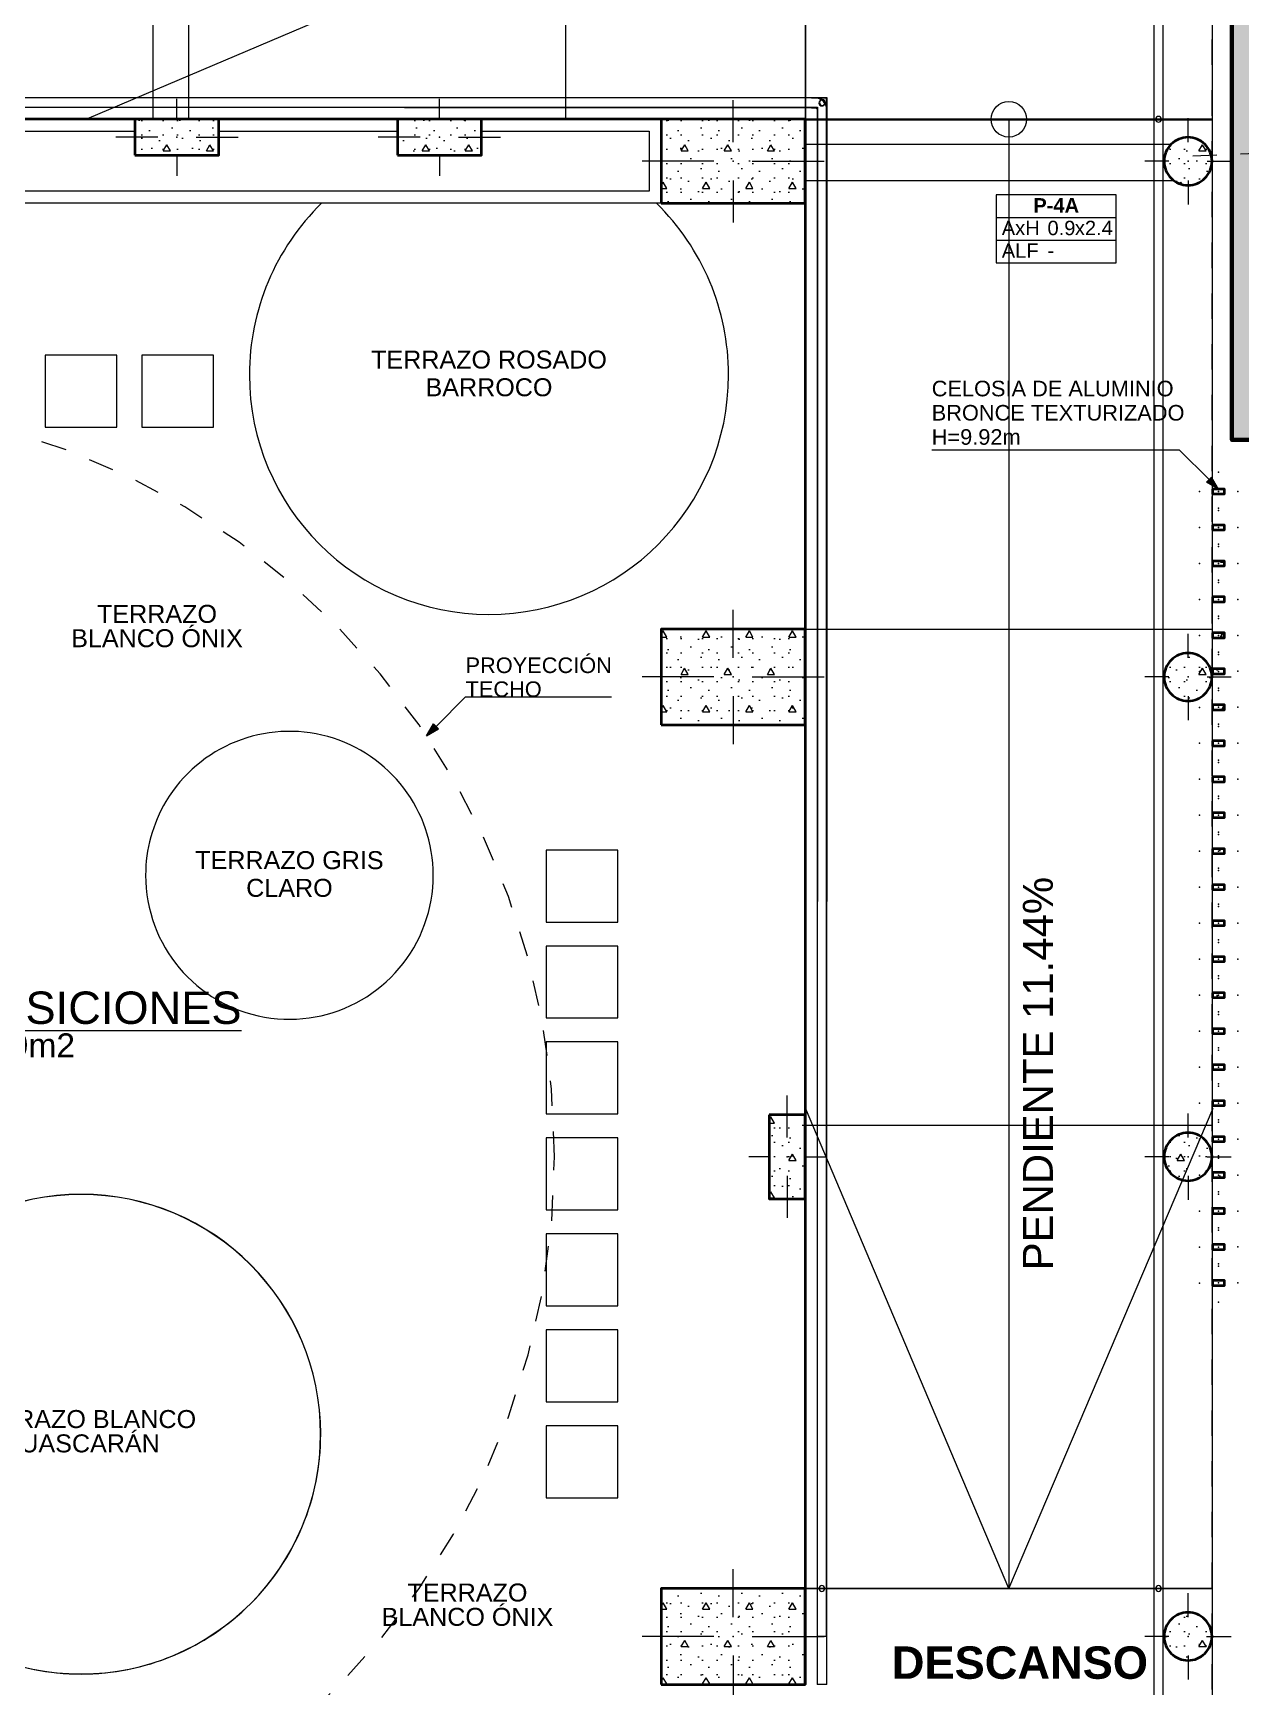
# Model space of a CAD drawing. Header units: metres. Extents: x 28 to 239, y -1 to 113.
# Drawn here: x 49.5 to 54.53, y 88.07 to 94.97 of the extents above; entities that cross this region are included whole.
import ezdxf

# ---------------------------------------------------------------- set-up
doc = ezdxf.new("R2010")
doc.units = ezdxf.units.M
doc.set_wipeout_variables(frame=1)
for name, pattern in [('Dashed', [0.211667, 0.105833, -0.105833]), ('DASHED2', [0.375, 0.25, -0.125]), ('Wipeout_Contour', [1, 0, -1])]:
    doc.linetypes.add(name, pattern=pattern)
for name, color, linetype, lineweight in [('Annotation - Label_Pen_No__1', 7, 'Continuous', 13), ('Drawing & Figure_Pen_No__11', 171, 'Continuous', 18), ('Drawing & Figure_Pen_No__122', 9, 'Continuous', 13), ('GRAFO 0 BLANCO', 7, 'Continuous', 0), ('Interior - Stair & Railing_Pen_No__122', 9, 'Continuous', 13), ('Muros el', 144, 'Continuous', 60), ('Proyeccciones', 1, 'DASHED2', 18), ('Structural - Bearing_Pen_No__1', 7, 'Continuous', 13), ('Structural - Bearing_Pen_No__122', 9, 'Continuous', 13), ('Structural - Bearing_Pen_No__21', 7, 'Continuous', 35)]:
    doc.layers.add(name, color=color, linetype=linetype, lineweight=lineweight)
for name, color, linetype, lineweight, true_color in [('Annotation - Text_Pen_No__167', 7, 'Continuous', 13, 0x6a6a6a), ('Drawing & Figure_Pen_No__167', 7, 'Continuous', 13, 0x6a6a6a), ('Estructura – Carga_Pen_No__167', 7, 'Continuous', 13, 0x6a6a6a), ('Interior - Furniture _Pen_No__167', 7, 'Continuous', 13, 0x6a6a6a), ('RAMPA PROPUESTA 1 CERRAMIENTO_Pen_No__123', 7, 'Continuous', 0, 0xd8d8d8), ('RAMPA PROPUESTA 1 CERRAMIENTO_Pen_No__28', 7, 'Continuous', 35, 0xa80f02), ('RAMPA PROPUESTA 1 CERRAMIENTO_Pen_No__48', 7, 'Continuous', 25, 0xa80f02), ('Structural - Bearing_Pen_No__167', 7, 'Continuous', 13, 0x6a6a6a), ('Structural - Bearing_Pen_No__4', 7, 'Continuous', 20, 0x029e21), ('Structural - Bearing_Pen_No__87', 7, 'Continuous', 20, 0x6a6a6a)]:
    doc.layers.add(name, color=color, linetype=linetype, lineweight=lineweight, true_color=true_color)
doc.layers.add('Interior - Furniture', color=7, linetype='Continuous')
doc.layers.add('Structural - Bearing', color=7, linetype='Continuous')
doc.styles.add('GENERATED_STYLE_1', font='arialbd.ttf')
doc.styles.add('GENERATED_STYLE_2', font='arial.ttf')
pattern_1 = [(0, (21.2387, 92.2913), (0, 0.3117692), [0.03, -0.15]), (0, (21.3287, 92.44717), (0, 0.3117692), [0.03, -0.15]), (60, (21.2387, 92.2913), (-0.27, 0.1558846), [0.03, -0.15]), (60, (21.4187, 92.2913), (-0.27, 0.1558846), [0.03, -0.15]), (120, (21.2687, 92.2913), (0.27, 0.1558846), [0.03, -0.15]), (120, (21.4487, 92.2913), (0.27, 0.1558846), [0.03, -0.15]), (0, (21.23869, 92.32129), (0, 0.06), [0, -0.06, 0, -0.09]), (45, (21.26869, 92.32129), (-0.04242641, 0.04242641), [0, -0.045, 0, -0.075])]

# ---------------------------------------------------------------- blocks, each defined once
blk = doc.blocks.new('Straight Ramp 23[11]', base_point=(27.1945, 3.1645))
at = {"layer": 'Interior - Furniture _Pen_No__167', "color": 251, "linetype": 'Continuous', "lineweight": 13, "true_color": 0x6a6a6a}
for p, q in [((27.1946, 4.0145), (27.1945, 2.3145)), ((27.1946, 4.0145), (31.4794, 4.0145)), ((28.1945, 2.3145), (28.1946, 4.0145)), ((28.4794, 4.0145), (30.4794, 3.1645)), ((30.4794, 2.3145), (30.4794, 4.0145)), ((31.4794, 4.0145), (31.4794, 2.3145)), ((27.1945, 3.1645), (31.4794, 3.1645)), ((30.4794, 3.1645), (28.4794, 2.3145)), ((27.1945, 2.3145), (31.4794, 2.3145))]:
    blk.add_line(p, q, dxfattribs=at)

msp = doc.modelspace()

# ---------------------------------------------------------------- hatches: boundary and pattern name
at = {"layer": 'Annotation - Label_Pen_No__1', "linetype": 'Continuous', "lineweight": 13}
for points in [[(54.441, 93.0643), (54.412, 93.1145), (54.3908, 93.0933)], [(51.1373, 92.035), (51.1875, 92.064), (51.1663, 92.0852)]]:
    msp.add_hatch(color=7, dxfattribs=at).paths.add_polyline_path(points)
at = {"layer": 'GRAFO 0 BLANCO'}
h = msp.add_hatch(dxfattribs=at)
h.set_pattern_fill('AR-CONC', color=251, scale=0.03)
h.set_pattern_definition([(50, (-189.03864, 132.16015), (0.21517805, -0.01882564), [0.0225, -0.2475]), (355, (-189.03864, 132.16015), (-0.0416254, 0.22565764), [0.018, -0.198]), (100.451444, (-189.0207, 132.15858), (0.17355265, 0.206832), [0.01912206, -0.21034263]), (46.1842, (-189.03864, 132.22015), (0.3201724, -0.04965578), [0.03375, -0.37125]), (96.63564, (-189.01196, 132.216), (0.2803986, 0.29223558), [0.0286831, -0.31551413]), (351.18416, (-189.03864, 132.22015), (0.2803986, 0.29223558), [0.027, -0.297]), (21, (-189.00864, 132.20515), (0.17907212, -0.12078567), [0.0225, -0.2475]), (326, (-189.00864, 132.20515), (0.0729946, 0.21754501), [0.018, -0.198]), (71.451445, (-188.99372, 132.19509), (0.25206671, 0.09675935), [0.01912206, -0.21034263]), (37.5, (-189.03864, 132.16015), (0.003647957, 0.099868156), [0, -0.1956, 0, -0.201, 0, -0.19875]), (7.5, (-189.03864, 132.16015), (0.07892086, 0.118323514), [0, -0.1146, 0, -0.1911, 0, -0.07575]), (327.5, (-189.10554, 132.16015), (0.16014673, -0.006766462), [0, -0.075, 0, -0.234, 0, -0.3105]), (317.5, (-189.13554, 132.16015), (0.17495585, 0.030031495), [0, -0.0975, 0, -0.1554, 0, -0.2205])])
h.paths.add_polyline_path([(88.1954, 95.9878), (81.7911, 95.9976), (81.7911, 97.3788), (81.5478, 97.3788), (81.5478, 96.4969), (61.3964, 96.4969), (61.3965, 97.8289), (61.1465, 97.8289), (61.1465, 96.949), (54.4964, 96.949), (54.4964, 93.269), (61.3964, 93.2744), (61.1464, 93.519), (54.7464, 93.519), (54.7464, 96.699), (61.1464, 96.699), (61.1464, 96.0969), (61.1464, 93.519), (61.3964, 93.2744), (61.3964, 96.0959), (81.5454, 96.0949), (81.5478, 95.8478), (81.5477, 95.8477), (81.5468, 94.5977), (81.7968, 94.5977), (81.7976, 95.7473), (88.1954, 95.7378)])
h.paths.add_polyline_path([(81.7966, 94.5977), (81.5466, 94.5977), (81.5456, 93.5245), (81.7956, 93.5245)], flags=17)
h.paths.add_polyline_path([(82.8978, 93.5245), (81.8978, 93.5245), (81.8978, 93.2745), (82.8978, 93.2745)], flags=17)
h.paths.add_polyline_path([(84.8734, 93.5245), (83.1478, 93.5245), (83.1478, 93.2745), (84.8734, 93.2745)], flags=17)
h.paths.add_polyline_path([(88.4454, 94.5977), (88.1954, 94.5977), (88.1954, 93.5245), (85.1234, 93.5245), (85.1234, 93.3484), (88.4454, 93.3484)])
h.paths.add_polyline_path([(88.4454, 95.7374), (88.1954, 95.7374), (88.1954, 94.8477), (88.4454, 94.8477)])
h.paths.add_polyline_path([(88.4454, 93.3484), (85.1234, 93.3484), (85.1234, 93.2745), (88.4454, 93.2745)])
at = {"layer": 'RAMPA PROPUESTA 1 CERRAMIENTO_Pen_No__48', "linetype": 'Continuous', "lineweight": 25, "true_color": 0xa80f02}
h = msp.add_hatch(dxfattribs=at)
h.set_pattern_fill('STRUCTURAL_CONCRETE', color=14, style=0, pattern_type=2)
h.set_pattern_definition(pattern_1)
h.paths.add_polyline_path([(54.416, 92.7643), (54.416, 92.7443), (54.466, 92.7443), (54.466, 92.7643)])
h = msp.add_hatch(dxfattribs=at)
h.set_pattern_fill('STRUCTURAL_CONCRETE', color=14, style=0, pattern_type=2)
h.set_pattern_definition(pattern_1)
h.paths.add_polyline_path([(54.416, 92.4643), (54.416, 92.4443), (54.466, 92.4443), (54.466, 92.4643)])
h = msp.add_hatch(dxfattribs=at)
h.set_pattern_fill('STRUCTURAL_CONCRETE', color=14, style=0, pattern_type=2)
h.set_pattern_definition(pattern_1)
h.paths.add_polyline_path([(54.416, 92.3143), (54.416, 92.2943), (54.466, 92.2943), (54.466, 92.3143)])
h = msp.add_hatch(dxfattribs=at)
h.set_pattern_fill('STRUCTURAL_CONCRETE', color=14, style=0, pattern_type=2)
h.set_pattern_definition(pattern_1)
h.paths.add_polyline_path([(54.416, 92.1643), (54.416, 92.1443), (54.466, 92.1443), (54.466, 92.1643)])
h = msp.add_hatch(dxfattribs=at)
h.set_pattern_fill('STRUCTURAL_CONCRETE', color=14, style=0, pattern_type=2)
h.set_pattern_definition(pattern_1)
h.paths.add_polyline_path([(54.416, 91.8643), (54.416, 91.8443), (54.466, 91.8443), (54.466, 91.8643)])
h = msp.add_hatch(dxfattribs=at)
h.set_pattern_fill('STRUCTURAL_CONCRETE', color=14, style=0, pattern_type=2)
h.set_pattern_definition(pattern_1)
h.paths.add_polyline_path([(54.416, 91.5643), (54.416, 91.5443), (54.466, 91.5443), (54.466, 91.5643)])
h = msp.add_hatch(dxfattribs=at)
h.set_pattern_fill('STRUCTURAL_CONCRETE', color=14, style=0, pattern_type=2)
h.set_pattern_definition(pattern_1)
h.paths.add_polyline_path([(54.416, 90.9643), (54.416, 90.9443), (54.466, 90.9443), (54.466, 90.9643)])
h = msp.add_hatch(dxfattribs=at)
h.set_pattern_fill('STRUCTURAL_CONCRETE', color=14, style=0, pattern_type=2)
h.set_pattern_definition(pattern_1)
h.paths.add_polyline_path([(54.416, 90.2143), (54.416, 90.1943), (54.466, 90.1943), (54.466, 90.2143)])
at = {"layer": 'Structural - Bearing_Pen_No__122', "linetype": 'Continuous', "lineweight": 13}
h = msp.add_hatch(dxfattribs=at)
h.set_pattern_fill('STRUCTURAL_CONCRETE', color=9, style=0, pattern_type=2)
h.set_pattern_definition(pattern_1)
h.paths.add_polyline_path([(54.2136, 94.4308, 0.414214), (54.3136, 94.3308, 0.414214), (54.4136, 94.4308, 0.414214), (54.3136, 94.5308, 0.414214)])
h = msp.add_hatch(dxfattribs=at)
h.set_pattern_fill('STRUCTURAL_CONCRETE', color=9, style=0, pattern_type=2)
h.set_pattern_definition(pattern_1)
h.paths.add_polyline_path([(54.2136, 92.2808, 0.414214), (54.3136, 92.1808, 0.414214), (54.4136, 92.2808, 0.414214), (54.3136, 92.3808, 0.414214)])
h = msp.add_hatch(dxfattribs=at)
h.set_pattern_fill('STRUCTURAL_CONCRETE', color=9, style=0, pattern_type=2)
h.set_pattern_definition(pattern_1)
h.paths.add_polyline_path([(54.2136, 90.2808, 0.414214), (54.3136, 90.1808, 0.414214), (54.4136, 90.2808, 0.414214), (54.3136, 90.3808, 0.414214)])
h = msp.add_hatch(dxfattribs=at)
h.set_pattern_fill('STRUCTURAL_CONCRETE', color=9, style=0, pattern_type=2)
h.set_pattern_definition(pattern_1)
h.paths.add_polyline_path([(54.2136, 88.2808, 0.414214), (54.3136, 88.1808, 0.414214), (54.4136, 88.2808, 0.414214), (54.3136, 88.3808, 0.414214)])

# ---------------------------------------------------------------- linework, layer by layer
at = {"layer": 'Annotation - Label_Pen_No__1', "color": 7, "linetype": 'Continuous', "lineweight": 13}
for p, q in [((54.2785, 93.2268), (53.2444, 93.2268)), ((54.4014, 93.1039), (54.2785, 93.2268)), ((54.3908, 93.0933), (54.412, 93.1145)), ((54.441, 93.0643), (54.3908, 93.0933)), ((54.441, 93.0643), (54.412, 93.1145)), ((51.1769, 92.0746), (51.2998, 92.1975)), ((51.2998, 92.1975), (51.909, 92.1975)), ((51.1373, 92.035), (51.1663, 92.0852)), ((51.1373, 92.035), (51.1875, 92.064)), ((51.1663, 92.0852), (51.1875, 92.064))]:
    msp.add_line(p, q, dxfattribs=at)
at = {"layer": 'Drawing & Figure_Pen_No__11', "color": 171, "linetype": 'Continuous', "lineweight": 18}
msp.add_lwpolyline([(52.116, 94.2558), (52.716, 94.2558), (52.716, 94.6058), (52.116, 94.6058)], close=True, dxfattribs=at)
at = {"layer": 'Drawing & Figure_Pen_No__122', "color": 9, "linetype": 'Dashed', "lineweight": 13}
msp.add_line((52.716, 88.4808), (54.416, 88.4808), dxfattribs=at)
at = {"layer": 'Drawing & Figure_Pen_No__122', "color": 9, "linetype": 'Continuous', "lineweight": 13}
msp.add_circle((53.566, 94.6058), 0.0739, dxfattribs=at)
at = {"layer": 'Drawing & Figure_Pen_No__167', "color": 251, "linetype": 'Continuous', "lineweight": 13, "true_color": 0x6a6a6a}
for p, q in [((53.566, 94.6058), (53.566, 88.4808)), ((52.716, 92.4808), (54.416, 92.4808)), ((53.566, 88.4808), (52.7184, 90.4838)), ((53.566, 88.4808), (54.4184, 90.4838)), ((52.716, 90.4123), (54.416, 90.4123))]:
    msp.add_line(p, q, dxfattribs=at)
msp.add_lwpolyline([(54.416, 94.6058), (52.716, 94.6058), (52.716, 88.4808), (54.416, 88.4808)], close=True, dxfattribs=at)
at = {"layer": 'Estructura – Carga_Pen_No__167', "color": 251, "linetype": 'Continuous', "lineweight": 13, "true_color": 0x6a6a6a}
msp.add_lwpolyline([(50.6991, 94.2558, 0.201915), (50.3982, 93.541, 1), (52.3969, 93.541, 0.201915), (52.096, 94.2558)], format="xyb", dxfattribs=at)
for points in [[(49.5458, 93.6225), (49.5458, 93.3225), (49.8458, 93.3225), (49.8458, 93.6225)], [(49.8458, 93.6225), (49.5458, 93.6225), (49.5458, 93.3225), (49.8458, 93.3225)], [(49.9491, 93.3225), (50.2491, 93.3225), (50.2491, 93.6225), (49.9491, 93.6225)], [(50.2491, 93.6225), (49.9491, 93.6225), (49.9491, 93.3225), (50.2491, 93.3225)], [(51.9356, 91.2591), (51.9356, 91.5591), (51.6356, 91.5591), (51.6356, 91.2591)], [(51.6356, 91.5591), (51.6356, 91.2591), (51.9356, 91.2591), (51.9356, 91.5591)], [(51.9356, 90.8591), (51.9356, 91.1591), (51.6356, 91.1591), (51.6356, 90.8591)], [(51.9356, 91.1591), (51.6356, 91.1591), (51.6356, 90.8591), (51.9356, 90.8591)], [(51.6356, 90.7591), (51.6356, 90.4591), (51.9356, 90.4591), (51.9356, 90.7591)], [(51.6356, 90.7591), (51.6356, 90.4591), (51.9356, 90.4591), (51.9356, 90.7591)], [(51.9356, 90.0591), (51.9356, 90.3591), (51.6356, 90.3591), (51.6356, 90.0591)], [(51.6356, 90.3591), (51.6356, 90.0591), (51.9356, 90.0591), (51.9356, 90.3591)], [(51.6356, 89.9591), (51.6356, 89.6591), (51.9356, 89.6591), (51.9356, 89.9591)], [(51.9356, 89.9591), (51.6356, 89.9591), (51.6356, 89.6591), (51.9356, 89.6591)], [(51.9356, 89.2591), (51.9356, 89.5591), (51.6356, 89.5591), (51.6356, 89.2591)], [(51.6356, 89.5591), (51.6356, 89.2591), (51.9356, 89.2591), (51.9356, 89.5591)], [(51.9356, 88.8591), (51.9356, 89.1591), (51.6356, 89.1591), (51.6356, 88.8591)], [(51.6356, 88.8591), (51.9356, 88.8591), (51.9356, 89.1591), (51.6356, 89.1591)]]:
    msp.add_lwpolyline(points, close=True, dxfattribs=at)
for points in [[(49.9652, 91.4539, 0.839552), (51.1293, 91.2493, 0.087221), (51.1652, 91.4539, 0.761188), (50.0503, 91.762, 0.135597)], [(49.9652, 91.4539, 0.839552), (51.1293, 91.2493, 0.087221), (51.1652, 91.4539, 0.761188), (50.0503, 91.762, 0.135597)], [(48.6958, 89.1239, 0.414214), (49.6958, 88.1239, 0.414214), (50.6958, 89.1239, 1)], [(48.6963, 89.1239, 1), (50.6953, 89.1239, 1)]]:
    msp.add_lwpolyline(points, format="xyb", close=True, dxfattribs=at)
at = {"layer": 'Interior - Stair & Railing_Pen_No__122', "color": 9, "linetype": 'Continuous', "lineweight": 13}
for p, q in [((54.1705, 96.0304), (54.1705, 94.6201)), ((54.1705, 96.0304), (54.1705, 94.6201)), ((54.1705, 96.0304), (54.1705, 94.6201)), ((54.1705, 96.0304), (54.1705, 94.6201)), ((54.2105, 94.6201), (54.2105, 96.0304)), ((54.2105, 94.6201), (54.2105, 96.0304)), ((54.2105, 94.6201), (54.2105, 96.0304)), ((54.2105, 94.6201), (54.2105, 96.0304)), ((52.7725, 94.6936), (48.5806, 94.6964)), ((52.7725, 94.6936), (48.5806, 94.6964)), ((52.7725, 94.6936), (48.5806, 94.6964)), ((52.7429, 94.6937), (48.5806, 94.6964)), ((52.7747, 94.6958), (48.5835, 94.6958)), ((52.7747, 94.6958), (48.5835, 94.6958)), ((52.7747, 94.6958), (48.5835, 94.6958)), ((52.7452, 94.6958), (48.5835, 94.6958)), ((52.7601, 94.6936), (52.7429, 94.6937)), ((52.7623, 94.6958), (52.7452, 94.6958)), ((52.7614, 94.6936), (52.7601, 94.6936)), ((52.772, 94.6922), (52.7614, 94.6936)), ((52.7636, 94.6958), (52.7623, 94.6958)), ((52.7742, 94.6944), (52.7636, 94.6958)), ((52.783, 94.6877), (52.772, 94.6922)), ((52.786, 94.6936), (52.7725, 94.6936)), ((52.786, 94.6936), (52.7725, 94.6936)), ((52.786, 94.6936), (52.7725, 94.6936)), ((52.7852, 94.6898), (52.7742, 94.6944)), ((52.7881, 94.6958), (52.7747, 94.6958)), ((52.7881, 94.6958), (52.7747, 94.6958)), ((52.7881, 94.6958), (52.7747, 94.6958)), ((52.7926, 94.6805), (52.783, 94.6877)), ((52.7947, 94.6826), (52.7852, 94.6898)), ((52.806, 94.6936), (52.786, 94.6936)), ((52.806, 94.6936), (52.786, 94.6936)), ((52.806, 94.6936), (52.786, 94.6936)), ((52.8081, 94.6958), (52.7881, 94.6958)), ((52.8081, 94.6958), (52.7881, 94.6958)), ((52.8081, 94.6958), (52.7881, 94.6958)), ((52.7999, 94.671), (52.7926, 94.6805)), ((52.802, 94.6732), (52.7947, 94.6826)), ((52.8046, 94.66), (52.7999, 94.671)), ((52.8067, 94.6621), (52.802, 94.6732)), ((52.806, 94.6466), (52.806, 94.6936)), ((52.806, 94.6466), (52.806, 94.6936)), ((52.806, 94.6466), (52.806, 94.6936)), ((52.8081, 94.6489), (52.8081, 94.6958)), ((52.8081, 94.6489), (52.8081, 94.6958)), ((52.8081, 94.6489), (52.8081, 94.6958)), ((48.5806, 94.6564), (52.766, 94.6536)), ((48.5806, 94.6564), (52.766, 94.6536)), ((48.5806, 94.6564), (52.766, 94.6536)), ((48.5806, 94.6564), (52.7429, 94.6537)), ((48.5835, 94.6558), (52.7681, 94.6558)), ((48.5835, 94.6558), (52.7681, 94.6558)), ((48.5835, 94.6558), (52.7681, 94.6558)), ((48.5835, 94.6558), (52.7452, 94.6558)), ((52.7429, 94.6537), (52.7588, 94.6536)), ((52.7452, 94.6558), (52.761, 94.6558)), ((52.7588, 94.6536), (52.7616, 94.6533)), ((52.761, 94.6558), (52.7638, 94.6554)), ((52.7616, 94.6533), (52.763, 94.6527)), ((52.763, 94.6527), (52.7642, 94.6518)), ((52.7638, 94.6554), (52.7651, 94.6548)), ((52.7642, 94.6518), (52.7647, 94.6511)), ((52.7647, 94.6511), (52.7651, 94.6506)), ((52.7651, 94.6548), (52.7663, 94.6539)), ((52.7651, 94.6506), (52.7657, 94.6493)), ((52.7657, 94.6493), (52.766, 94.6467)), ((52.766, 94.6536), (52.766, 94.6466)), ((52.766, 94.6536), (52.766, 94.6466)), ((52.766, 94.6536), (52.766, 94.6466)), ((52.766, 94.6467), (52.766, 94.6276)), ((52.766, 94.6466), (52.766, 94.6276)), ((52.766, 94.6466), (52.766, 94.6276)), ((52.766, 94.6466), (52.766, 94.6276)), ((52.766, 94.6276), (52.766, 94.6196)), ((52.766, 94.6276), (52.766, 94.6196)), ((52.766, 94.6276), (52.766, 94.6196)), ((52.766, 94.6276), (52.766, 94.6196)), ((52.766, 94.6196), (52.766, 94.6061)), ((52.766, 94.6196), (52.766, 94.6061)), ((52.766, 94.6196), (52.766, 94.6061)), ((52.766, 94.6196), (52.766, 94.6024)), ((52.766, 94.6061), (52.766, 88.4808)), ((52.766, 94.6061), (52.766, 88.4808)), ((52.766, 94.6061), (52.766, 88.4808)), ((52.766, 94.6024), (52.766, 88.4808)), ((52.7663, 94.6539), (52.7667, 94.6534)), ((52.7681, 94.6087), (52.7665, 88.0808)), ((52.7681, 94.6087), (52.7665, 88.0808)), ((52.7681, 94.6087), (52.7665, 88.0808)), ((52.7681, 94.6051), (52.7665, 88.0808)), ((52.7667, 94.6534), (52.7672, 94.6528)), ((52.7672, 94.6528), (52.7678, 94.6515)), ((52.7678, 94.6515), (52.7681, 94.6489)), ((52.7681, 94.6558), (52.7681, 94.6489)), ((52.7681, 94.6558), (52.7681, 94.6489)), ((52.7681, 94.6558), (52.7681, 94.6489)), ((52.7681, 94.6489), (52.7681, 94.6294)), ((52.7681, 94.6489), (52.7681, 94.6294)), ((52.7681, 94.6489), (52.7681, 94.6294)), ((52.7681, 94.6489), (52.7681, 94.6294)), ((52.7681, 94.6294), (52.7681, 94.6221)), ((52.7681, 94.6294), (52.7681, 94.6221)), ((52.7681, 94.6294), (52.7681, 94.6221)), ((52.7681, 94.6294), (52.7681, 94.6221)), ((52.7681, 94.6221), (52.7681, 94.6087)), ((52.7681, 94.6221), (52.7681, 94.6087)), ((52.7681, 94.6221), (52.7681, 94.6087)), ((52.7681, 94.6221), (52.7681, 94.6051)), ((52.805, 94.6566), (52.8046, 94.66)), ((52.806, 94.6494), (52.805, 94.6566)), ((52.806, 94.6276), (52.806, 94.6494)), ((52.806, 94.6276), (52.806, 94.6466)), ((52.806, 94.6276), (52.806, 94.6466)), ((52.806, 94.6276), (52.806, 94.6466)), ((52.806, 94.6196), (52.806, 94.6276)), ((52.806, 94.6196), (52.806, 94.6276)), ((52.806, 94.6196), (52.806, 94.6276)), ((52.806, 94.6196), (52.806, 94.6276)), ((52.806, 94.6061), (52.806, 94.6196)), ((52.806, 94.6061), (52.806, 94.6196)), ((52.806, 94.6061), (52.806, 94.6196)), ((52.806, 94.6024), (52.806, 94.6196)), ((52.806, 88.4808), (52.806, 94.6061)), ((52.806, 88.4808), (52.806, 94.6061)), ((52.806, 88.4808), (52.806, 94.6061)), ((52.806, 88.4808), (52.806, 94.6024)), ((52.8065, 88.0808), (52.8081, 94.6087)), ((52.8065, 88.0808), (52.8081, 94.6087)), ((52.8065, 88.0808), (52.8081, 94.6087)), ((52.8065, 88.0808), (52.8081, 94.605)), ((52.8071, 94.6589), (52.8067, 94.6621)), ((52.8081, 94.6516), (52.8071, 94.6589)), ((52.8081, 94.6294), (52.8081, 94.6516)), ((52.8081, 94.6294), (52.8081, 94.6489)), ((52.8081, 94.6294), (52.8081, 94.6489)), ((52.8081, 94.6294), (52.8081, 94.6489)), ((52.8081, 94.6221), (52.8081, 94.6294)), ((52.8081, 94.6221), (52.8081, 94.6294)), ((52.8081, 94.6221), (52.8081, 94.6294)), ((52.8081, 94.6221), (52.8081, 94.6294)), ((52.8081, 94.6087), (52.8081, 94.6221)), ((52.8081, 94.6087), (52.8081, 94.6221)), ((52.8081, 94.6087), (52.8081, 94.6221)), ((52.8081, 94.605), (52.8081, 94.6221)), ((54.1705, 94.6201), (54.1705, 94.6072)), ((54.1705, 94.6201), (54.1705, 94.6072)), ((54.1705, 94.6201), (54.1705, 94.6072)), ((54.1705, 94.6201), (54.1705, 94.6072)), ((54.1705, 94.6072), (54.1705, 94.6043)), ((54.1705, 94.6072), (54.1705, 94.6043)), ((54.1705, 94.6072), (54.1705, 94.6043)), ((54.1705, 94.6072), (54.1705, 94.6043)), ((54.1705, 94.6043), (54.1705, 94.5815)), ((54.1705, 94.6043), (54.1705, 94.5815)), ((54.1705, 94.6043), (54.1705, 94.5815)), ((54.1705, 94.6043), (54.1705, 94.5815)), ((54.2105, 94.6072), (54.2105, 94.6201)), ((54.2105, 94.6072), (54.2105, 94.6201)), ((54.2105, 94.6072), (54.2105, 94.6201)), ((54.2105, 94.6072), (54.2105, 94.6201)), ((54.2105, 94.6043), (54.2105, 94.6072)), ((54.2105, 94.6043), (54.2105, 94.6072)), ((54.2105, 94.6043), (54.2105, 94.6072)), ((54.2105, 94.6043), (54.2105, 94.6072)), ((54.2105, 94.5815), (54.2105, 94.6043)), ((54.2105, 94.5815), (54.2105, 94.6043)), ((54.2105, 94.5815), (54.2105, 94.6043)), ((54.2105, 94.5815), (54.2105, 94.6043)), ((54.1705, 94.5815), (54.1705, 94.5558)), ((54.1705, 94.5815), (54.1705, 94.5558)), ((54.1705, 94.5815), (54.1705, 94.5558)), ((54.1705, 94.5815), (54.1705, 94.5558)), ((54.1705, 94.5558), (54.1705, 94.5429)), ((54.1705, 94.5558), (54.1705, 94.5429)), ((54.1705, 94.5558), (54.1705, 94.5429)), ((54.1705, 94.5558), (54.1705, 94.5429)), ((54.1705, 94.5429), (54.1705, 88.4933)), ((54.1705, 94.5429), (54.1705, 88.4933)), ((54.1705, 94.5429), (54.1705, 88.4933)), ((54.1705, 94.5429), (54.1705, 88.495)), ((54.2105, 94.5558), (54.2105, 94.5815)), ((54.2105, 94.5558), (54.2105, 94.5815)), ((54.2105, 94.5558), (54.2105, 94.5815)), ((54.2105, 94.5558), (54.2105, 94.5815)), ((54.2105, 94.5429), (54.2105, 94.5558)), ((54.2105, 94.5429), (54.2105, 94.5558)), ((54.2105, 94.5429), (54.2105, 94.5558)), ((54.2105, 94.5429), (54.2105, 94.5558)), ((54.2105, 88.4933), (54.2105, 94.5429)), ((54.2105, 88.4933), (54.2105, 94.5429)), ((54.2105, 88.4933), (54.2105, 94.5429)), ((54.2105, 88.495), (54.2105, 94.5429)), ((52.766, 88.4808), (52.766, 88.2821)), ((52.766, 88.4808), (52.766, 88.2821)), ((52.766, 88.4808), (52.766, 88.2821)), ((52.766, 88.4808), (52.806, 88.4808)), ((52.806, 88.2821), (52.806, 88.4808)), ((52.806, 88.2821), (52.806, 88.4808)), ((52.806, 88.2821), (52.806, 88.4808)), ((54.1705, 88.495), (54.1705, 88.4822)), ((54.1705, 88.4933), (54.1705, 88.4808)), ((54.1705, 88.4933), (54.1705, 88.4808)), ((54.1705, 88.4933), (54.1705, 88.4808)), ((54.1705, 88.4822), (54.1705, 88.4793)), ((54.1705, 88.4808), (54.1705, 88.4558)), ((54.1705, 88.4808), (54.1705, 88.4558)), ((54.1705, 88.4808), (54.1705, 88.4558)), ((54.1705, 88.4793), (54.1705, 88.4565)), ((54.2105, 88.4822), (54.2105, 88.495)), ((54.2105, 88.4808), (54.2105, 88.4933)), ((54.2105, 88.4808), (54.2105, 88.4933)), ((54.2105, 88.4808), (54.2105, 88.4933)), ((54.2105, 88.4793), (54.2105, 88.4822)), ((54.2105, 88.4558), (54.2105, 88.4808)), ((54.2105, 88.4558), (54.2105, 88.4808)), ((54.2105, 88.4558), (54.2105, 88.4808)), ((54.2105, 88.4565), (54.2105, 88.4793)), ((54.1705, 88.4565), (54.1705, 88.4308)), ((54.1705, 88.4558), (54.1705, 88.4308)), ((54.1705, 88.4558), (54.1705, 88.4308)), ((54.1705, 88.4558), (54.1705, 88.4308)), ((54.1705, 88.4308), (54.1705, 88.4183)), ((54.1705, 88.4308), (54.1705, 88.4183)), ((54.1705, 88.4308), (54.1705, 88.4183)), ((54.1705, 88.4308), (54.1705, 88.4179)), ((54.1705, 88.4183), (54.1705, 84.5076)), ((54.1705, 88.4183), (54.1705, 84.5076)), ((54.1705, 88.4183), (54.1705, 84.5076)), ((54.1705, 88.4179), (54.1705, 84.5076)), ((54.2105, 88.4308), (54.2105, 88.4565)), ((54.2105, 88.4308), (54.2105, 88.4558)), ((54.2105, 88.4308), (54.2105, 88.4558)), ((54.2105, 88.4308), (54.2105, 88.4558)), ((54.2105, 88.4183), (54.2105, 88.4308)), ((54.2105, 88.4183), (54.2105, 88.4308)), ((54.2105, 88.4183), (54.2105, 88.4308)), ((54.2105, 88.4179), (54.2105, 88.4308)), ((54.2105, 84.5076), (54.2105, 88.4183)), ((54.2105, 84.5076), (54.2105, 88.4183)), ((54.2105, 84.5076), (54.2105, 88.4183)), ((54.2105, 84.5076), (54.2105, 88.4179)), ((52.766, 88.2821), (52.806, 88.2821)), ((52.766, 88.2821), (52.806, 88.2821)), ((52.766, 88.2821), (52.806, 88.2821)), ((52.8065, 88.0808), (52.7665, 88.0808))]:
    msp.add_line(p, q, dxfattribs=at)
for points in [[(52.786, 94.6616, 1), (52.786, 94.6856, 1)], [(52.7881, 94.6638, 1), (52.7881, 94.6878, 1)], [(54.1785, 94.6058, 1), (54.2025, 94.6058, 1)], [(52.774, 88.4808, 1), (52.798, 88.4808, 1)], [(54.1785, 88.4808, 1), (54.2025, 88.4808, 1)]]:
    msp.add_lwpolyline(points, format="xyb", close=True, dxfattribs=at)
at = {"layer": 'Muros el', "ltscale": 0.05}
msp.add_lwpolyline([(61.1465, 96.949), (54.4964, 96.949), (54.4964, 93.269), (61.3964, 93.269), (61.3964, 96.949)], dxfattribs=at)
at = {"layer": 'Proyeccciones', "linetype": 'DASHED2', "lineweight": 9, "ltscale": 0.4}
msp.add_arc((54.9985, 82.7076), 11.763, 68.39958, 93.31566, dxfattribs=at)
at = {"layer": 'RAMPA PROPUESTA 1 CERRAMIENTO_Pen_No__123', "color": 254, "linetype": 'Continuous', "lineweight": 0, "true_color": 0xd8d8d8}
for p in [(54.4409, 93.1343), (54.361, 93.0542), (54.441, 93.0543), (54.521, 93.0544), (54.4409, 92.9843), (54.4411, 92.9743), (54.361, 92.9042), (54.441, 92.9043), (54.521, 92.9044), (54.4409, 92.8343), (54.4411, 92.8243), (54.361, 92.7542), (54.441, 92.7543), (54.521, 92.7544), (54.4409, 92.6843), (54.4411, 92.6743), (54.361, 92.6042), (54.441, 92.6043), (54.521, 92.6044), (54.4409, 92.5343), (54.4411, 92.5243), (54.361, 92.4542), (54.441, 92.4543), (54.521, 92.4544), (54.4409, 92.3843), (54.4411, 92.3743), (54.361, 92.3042), (54.441, 92.3043), (54.521, 92.3044), (54.4409, 92.2343), (54.4411, 92.2243), (54.361, 92.1542), (54.441, 92.1543), (54.521, 92.1544), (54.4409, 92.0843), (54.4411, 92.0743), (54.361, 92.0042), (54.441, 92.0043), (54.521, 92.0044), (54.4409, 91.9343), (54.4411, 91.9243), (54.361, 91.8542), (54.441, 91.8543), (54.521, 91.8544), (54.4409, 91.7843), (54.4411, 91.7743), (54.361, 91.7042), (54.441, 91.7043), (54.521, 91.7044), (54.4409, 91.6343), (54.4411, 91.6243), (54.361, 91.5542), (54.441, 91.5543), (54.521, 91.5544), (54.4409, 91.4843), (54.4411, 91.4743), (54.361, 91.4042), (54.441, 91.4043), (54.521, 91.4044), (54.4409, 91.3343), (54.4411, 91.3243), (54.361, 91.2542), (54.441, 91.2543), (54.521, 91.2544), (54.4409, 91.1843), (54.4411, 91.1743), (54.361, 91.1042), (54.441, 91.1043), (54.521, 91.1044), (54.4409, 91.0343), (54.4411, 91.0243), (54.361, 90.9542), (54.441, 90.9543), (54.521, 90.9544), (54.4409, 90.8843), (54.4411, 90.8743), (54.361, 90.8042), (54.441, 90.8043), (54.521, 90.8044), (54.4409, 90.7343), (54.4411, 90.7243), (54.361, 90.6542), (54.441, 90.6543), (54.521, 90.6544), (54.4409, 90.5843), (54.4411, 90.5743), (54.361, 90.5042), (54.441, 90.5043), (54.521, 90.5044), (54.4409, 90.4343), (54.4411, 90.4243), (54.361, 90.3542), (54.441, 90.3543), (54.521, 90.3544), (54.4409, 90.2843), (54.4411, 90.2743), (54.361, 90.2042), (54.441, 90.2043), (54.521, 90.2044), (54.4409, 90.1343), (54.4411, 90.1243), (54.361, 90.0542), (54.441, 90.0543), (54.521, 90.0544), (54.4409, 89.9843), (54.4411, 89.9743), (54.361, 89.9042), (54.441, 89.9043), (54.521, 89.9044), (54.4409, 89.8343), (54.4411, 89.8243), (54.361, 89.7542), (54.441, 89.7543), (54.521, 89.7544), (54.4411, 89.6743)]:
    msp.add_point(p, dxfattribs=at)
at = {"layer": 'RAMPA PROPUESTA 1 CERRAMIENTO_Pen_No__28', "color": 14, "linetype": 'Continuous', "lineweight": 35, "true_color": 0xa80f02}
for points in [[(54.416, 93.0643), (54.416, 93.0443), (54.466, 93.0443), (54.466, 93.0643)], [(54.416, 92.9143), (54.416, 92.8943), (54.466, 92.8943), (54.466, 92.9143)], [(54.416, 92.7643), (54.416, 92.7443), (54.466, 92.7443), (54.466, 92.7643)], [(54.416, 92.6143), (54.416, 92.5943), (54.466, 92.5943), (54.466, 92.6143)], [(54.416, 92.4643), (54.416, 92.4443), (54.466, 92.4443), (54.466, 92.4643)], [(54.416, 92.3143), (54.416, 92.2943), (54.466, 92.2943), (54.466, 92.3143)], [(54.416, 92.1643), (54.416, 92.1443), (54.466, 92.1443), (54.466, 92.1643)], [(54.416, 92.0143), (54.416, 91.9943), (54.466, 91.9943), (54.466, 92.0143)], [(54.416, 91.8643), (54.416, 91.8443), (54.466, 91.8443), (54.466, 91.8643)], [(54.416, 91.7143), (54.416, 91.6943), (54.466, 91.6943), (54.466, 91.7143)], [(54.416, 91.5643), (54.416, 91.5443), (54.466, 91.5443), (54.466, 91.5643)], [(54.416, 91.4143), (54.416, 91.3943), (54.466, 91.3943), (54.466, 91.4143)], [(54.416, 91.2643), (54.416, 91.2443), (54.466, 91.2443), (54.466, 91.2643)], [(54.416, 91.1143), (54.416, 91.0943), (54.466, 91.0943), (54.466, 91.1143)], [(54.416, 90.9643), (54.416, 90.9443), (54.466, 90.9443), (54.466, 90.9643)], [(54.416, 90.8143), (54.416, 90.7943), (54.466, 90.7943), (54.466, 90.8143)], [(54.416, 90.6643), (54.416, 90.6443), (54.466, 90.6443), (54.466, 90.6643)], [(54.416, 90.5143), (54.416, 90.4943), (54.466, 90.4943), (54.466, 90.5143)], [(54.416, 90.3643), (54.416, 90.3443), (54.466, 90.3443), (54.466, 90.3643)], [(54.416, 90.2143), (54.416, 90.1943), (54.466, 90.1943), (54.466, 90.2143)], [(54.416, 90.0643), (54.416, 90.0443), (54.466, 90.0443), (54.466, 90.0643)], [(54.416, 89.9143), (54.416, 89.8943), (54.466, 89.8943), (54.466, 89.9143)], [(54.416, 89.7643), (54.416, 89.7443), (54.466, 89.7443), (54.466, 89.7643)]]:
    msp.add_lwpolyline(points, close=True, dxfattribs=at)
at = {"layer": 'Structural - Bearing_Pen_No__167', "color": 251, "linetype": 'Continuous', "lineweight": 13, "true_color": 0x6a6a6a}
for p, q in [((54.3136, 94.5108), (54.3136, 94.6108)), ((54.2336, 94.4308), (54.1336, 94.4308)), ((54.3936, 94.4308), (54.4936, 94.4308)), ((54.3136, 94.3508), (54.3136, 94.2508)), ((53.5136, 94.1965), (54.0136, 94.1965)), ((53.5136, 94.1022), (54.0136, 94.1022)), ((54.3136, 92.3608), (54.3136, 92.4608)), ((54.2336, 92.2808), (54.1336, 92.2808)), ((54.3936, 92.2808), (54.4936, 92.2808)), ((54.3136, 92.2008), (54.3136, 92.1008)), ((54.3136, 90.3608), (54.3136, 90.4608)), ((54.2336, 90.2808), (54.1336, 90.2808)), ((54.3936, 90.2808), (54.4936, 90.2808)), ((54.3136, 90.2008), (54.3136, 90.1008)), ((54.3136, 88.3608), (54.3136, 88.4608)), ((54.2336, 88.2808), (54.1336, 88.2808)), ((54.3936, 88.2808), (54.4936, 88.2808)), ((54.3136, 88.2008), (54.3136, 88.1008))]:
    msp.add_line(p, q, dxfattribs=at)
for points in [[(52.716, 94.6037), (54.416, 94.6037), (54.416, 96.3058), (52.716, 96.3058)], [(53.5136, 94.0079), (54.0136, 94.0079), (54.0136, 94.1965), (54.0136, 94.2908), (53.5136, 94.2908), (53.5136, 94.1965)]]:
    msp.add_lwpolyline(points, close=True, dxfattribs=at)
for points in [[(52.116, 94.2558), (49.121, 94.2558), (48.521, 94.2558, 1.000253), (48.521, 86.3058), (52.116, 86.3058), (52.116, 85.9558), (48.521, 85.9558, -0.414993), (44.196, 90.2808, -0.414599), (48.521, 94.6058), (52.116, 94.6058)], [(52.066, 94.3058), (49.121, 94.3058), (48.521, 94.3058, 1.000252), (48.521, 86.2558), (52.066, 86.2558), (52.066, 86.0058), (48.521, 86.0058, -0.414998), (44.246, 90.2808, -0.414603), (48.521, 94.5558), (52.066, 94.5558)]]:
    msp.add_lwpolyline(points, format="xyb", close=True, dxfattribs=at)
msp.add_lwpolyline([(52.716, 86.3058), (52.716, 85.9558), (51.0304, 85.9558), (51.0304, 84.2558), (54.416, 84.2558), (54.416, 88.4808), (52.716, 88.4808), (52.716, 88.0808)], dxfattribs=at)
for p in [(54.3136, 94.4308), (54.3136, 92.2808), (54.3136, 90.2808), (54.3136, 88.2808)]:
    msp.add_point(p, dxfattribs=at)
at = {"layer": 'Structural - Bearing_Pen_No__21', "color": 7, "linetype": 'Continuous', "lineweight": 35}
for p, q in [((52.366, 94.6058), (48.871, 94.6058)), ((52.366, 94.6058), (52.716, 94.6058)), ((52.716, 94.6058), (52.716, 88.0808))]:
    msp.add_line(p, q, dxfattribs=at)
for points in [[(54.2136, 94.4308, 0.414214), (54.3136, 94.3308, 0.414214), (54.4136, 94.4308, 0.414214), (54.3136, 94.5308, 0.414214)], [(54.2136, 92.2808, 0.414214), (54.3136, 92.1808, 0.414214), (54.4136, 92.2808, 0.414214), (54.3136, 92.3808, 0.414214)], [(54.2136, 90.2808, 0.414214), (54.3136, 90.1808, 0.414214), (54.4136, 90.2808, 0.414214), (54.3136, 90.3808, 0.414214)], [(54.2136, 88.2808, 0.414214), (54.3136, 88.1808, 0.414214), (54.4136, 88.2808, 0.414214), (54.3136, 88.3808, 0.414214)]]:
    msp.add_lwpolyline(points, format="xyb", close=True, dxfattribs=at)
at = {"layer": 'Structural - Bearing_Pen_No__4', "color": 104, "linetype": 'Dashed', "lineweight": 20, "true_color": 0x029e21}
msp.add_lwpolyline([(54.4136, 84.2492), (54.4136, 96.3123), (48.4655, 96.3123, 0.990538), (48.4655, 84.2492)], format="xyb", close=True, dxfattribs=at)
msp.add_lwpolyline([(45.5819, 89.1475, 0.831061), (51.671, 90.2808, 0.831228), (45.5815, 91.4128)], format="xyb", dxfattribs=at)
at = {"layer": 'Structural - Bearing_Pen_No__87', "color": 251, "linetype": 'Continuous', "lineweight": 20, "true_color": 0x6a6a6a}
for points in [[(49.996, 96.2123), (49.9958, 94.6062)], [(50.1458, 94.6062), (50.146, 96.1269)], [(49.921, 94.6058), (49.121, 94.6058)], [(49.9958, 94.6062), (50.1458, 94.6062)], [(51.016, 94.6058), (50.271, 94.6058)], [(52.116, 94.6058), (51.366, 94.6058)], [(54.2439, 94.5008), (52.716, 94.5008)], [(52.716, 94.3508), (54.2539, 94.3508)], [(52.716, 92.4808), (52.716, 94.2558)], [(52.716, 90.4558), (52.716, 92.0808)], [(52.716, 88.4808), (52.716, 90.1058)]]:
    msp.add_lwpolyline(points, dxfattribs=at)

# ---------------------------------------------------------------- block references
at = {"layer": 'Interior - Furniture', "color": 104, "linetype": 'Continuous', "lineweight": 20, "true_color": 0x029e21}
msp.add_blockref('Straight Ramp 23[11]', (48.4332, 95.4558), dxfattribs=at)

# ---------------------------------------------------------------- texts
at = {"layer": 'Annotation - Label_Pen_No__1', "color": 7, "linetype": 'Continuous', "lineweight": 13, "char_height": 0.065, "attachment_point": 7, "style": 'GENERATED_STYLE_1'}
for s, insert, line_spacing_factor in [('\\A1;{\\pql;\\fArial|b0|i0|c0|p34;CELOSIA DE ALUMINIO\\P\\pql;\\fArial|b0|i0|c0|p34;BRONCE TEXTURIZADO\\P\\pql;\\fArial|b0|i0|c0|p34;H=9.92m}', (53.2444, 93.248), 0.93208), ('\\A1;{\\pql;\\fArial|b0|i0|c0|p34;PROYECCIÓN\\P\\pql;\\fArial|b0|i0|c0|p34;TECHO}', (51.2998, 92.1965), 0.920728)]:
    msp.add_mtext(s, dxfattribs=dict(at, insert=insert, line_spacing_factor=line_spacing_factor))
at = {"layer": 'Annotation - Text_Pen_No__167', "color": 251, "linetype": 'Continuous', "lineweight": 13, "true_color": 0x6a6a6a, "attachment_point": 2, "style": 'GENERATED_STYLE_1'}
for s, insert, char_height, line_spacing_factor in [('\\A1;{\\pqc;\\fArial|b0|i0|c0|p34;TERRAZO \\fArial|b0|i0|c0|p34;ROSADO\\P\\pqc;\\fArial|b0|i0|c0|p34;BARROCO}', (51.3976, 93.6417), 0.075, 0.923713), ('\\A1;{\\pqc;\\fArial|b0|i0|c0|p34;TERRAZO \\fArial|b0|i0|c0|p34;GRIS\\P\\pqc;\\fArial|b0|i0|c0|p34;CLARO}', (50.5652, 91.5547), 0.075, 0.923713), ('\\A1;{\\pqc;\\fArial|b0|i0|c0|p34;\\L\\LÁREA DE EXPOSICIONES\\P\\pqc;\\fArial|b0|i0|c0|p34;\\l\\H0.740741x;\\lÁrea: 65.69m2}', (49.2127, 90.9694), 0.135, 0.774841)]:
    msp.add_mtext(s, dxfattribs=dict(at, insert=insert, char_height=char_height, line_spacing_factor=line_spacing_factor))
at = {"layer": 'Annotation - Text_Pen_No__167', "color": 251, "linetype": 'Continuous', "lineweight": 13, "true_color": 0x6a6a6a, "char_height": 0.075, "attachment_point": 2, "line_spacing_factor": 0.8116, "style": 'GENERATED_STYLE_1'}
for s, insert, width in [('\\A1;{\\pqc;\\fArial|b0|i0|c0|p34;TERRAZO \\fArial|b0|i0|c0|p34;BLANCO ÓNIX}', (50.0128, 92.5815), 0.759967), ('\\A1;{\\pqc;\\fArial|b0|i0|c0|p34;TERRAZO BLANCO HUASCARÁN}', (49.6958, 89.2246), 1.419989), ('\\A1;{\\pqc;\\fArial|b0|i0|c0|p34;TERRAZO \\fArial|b0|i0|c0|p34;BLANCO ÓNIX}', (51.3078, 88.5014), 0.759967)]:
    msp.add_mtext(s, dxfattribs=dict(at, insert=insert, width=width))
at = {"layer": 'Annotation - Text_Pen_No__167', "color": 251, "linetype": 'Continuous', "lineweight": 13, "true_color": 0x6a6a6a, "insert": (53.6247, 90.6273), "char_height": 0.125, "attachment_point": 2, "rotation": 90, "style": 'GENERATED_STYLE_1'}
msp.add_mtext('\\A1;{\\pqc;\\fArial|b0|i0|c0|p34;PENDIENTE 1\\fArial|b0|i0|c0|p34;1.44\\fArial|b0|i0|c0|p34;%}', dxfattribs=at)
at = {"layer": 'Annotation - Text_Pen_No__167', "color": 251, "linetype": 'Continuous', "lineweight": 13, "true_color": 0x6a6a6a, "insert": (53.6123, 88.2391), "char_height": 0.135, "attachment_point": 2, "style": 'GENERATED_STYLE_2'}
msp.add_mtext('\\A1;{\\pqc;\\fArial|b1|i0|c0|p34;DESCANSO}', dxfattribs=at)
at = {"layer": 'Structural - Bearing_Pen_No__1', "color": 7, "linetype": 'Continuous', "lineweight": 13, "char_height": 0.06}
for s, insert, attachment_point, style in [('\\A1;{\\pqc;\\pt0;\\fArial|b1|i0|c0|p34;P-4A}', (53.7636, 94.2171), 8, 'GENERATED_STYLE_2'), ('\\A1;{\\pql;\\pt0;\\fArial|b0|i0|c0|p34;AxH}', (53.5366, 94.1828), 1, 'GENERATED_STYLE_1'), ('\\A1;{\\pql;\\pt0,0.05;\\fArial|b0|i0|c0|p34;0.9\\fArial|b0|i0|c0|p34;\\A1{\\H.66x;\\S^  ;}\\fArial|b0|i0|c0|p34;\\fArial|b0|i0|c0|p34;\\A1{\\H.66x;\\S^  ;}}', (53.7274, 94.1828), 1, 'GENERATED_STYLE_1'), ('\\A1;{\\pql;\\pt0,0.05;\\fArial|b0|i0|c0|p34;x2.4\\fArial|b0|i0|c0|p34;\\A1{\\H.66x;\\S^  ;}\\fArial|b0|i0|c0|p34;\\fArial|b0|i0|c0|p34;\\A1{\\H.66x;\\S^  ;}}', (53.8415, 94.1828), 1, 'GENERATED_STYLE_1'), ('\\A1;{\\pql;\\pt0;\\fArial|b0|i0|c0|p34;ALF}', (53.5366, 94.0885), 1, 'GENERATED_STYLE_1'), ('\\A1;{\\pql;\\pt0;\\fArial|b0|i0|c0|p34;-}', (53.7274, 94.0885), 1, 'GENERATED_STYLE_1')]:
    msp.add_mtext(s, dxfattribs=dict(at, insert=insert, attachment_point=attachment_point, style=style))

# ---------------------------------------------------------------- next in the draw order: wipeouts: each hides what was drawn before it
at = {"color": 254, "linetype": 'Wipeout_Contour', "lineweight": 0, "ltscale": 115.792701}
msp.add_wipeout([(49.921, 94.4558), (50.271, 94.4558), (50.271, 94.6058), (49.921, 94.6058)], dxfattribs=at).dxf.layer = 'Structural - Bearing'
at = {"color": 254, "linetype": 'Wipeout_Contour', "lineweight": 0, "ltscale": 120.1595}
msp.add_wipeout([(51.016, 94.4558), (51.366, 94.4558), (51.366, 94.6058), (51.016, 94.6058)], dxfattribs=at).dxf.layer = 'Structural - Bearing'
at = {"color": 254, "linetype": 'Wipeout_Contour', "lineweight": 0, "ltscale": 125.018484}
msp.add_wipeout([(52.116, 94.2558), (52.716, 94.2558), (52.716, 94.6058), (52.116, 94.6058)], dxfattribs=at).dxf.layer = 'Structural - Bearing'
at = {"color": 254, "linetype": 'Wipeout_Contour', "lineweight": 0, "ltscale": 124.727915}
msp.add_wipeout([(52.116, 92.0808), (52.716, 92.0808), (52.716, 92.4808), (52.116, 92.4808)], dxfattribs=at).dxf.layer = 'Structural - Bearing'
at = {"color": 254, "linetype": 'Wipeout_Contour', "lineweight": 0, "ltscale": 125.885314}
msp.add_wipeout([(52.566, 90.4558), (52.566, 90.1058), (52.716, 90.1058), (52.716, 90.4558)], dxfattribs=at).dxf.layer = 'Structural - Bearing'
at = {"color": 254, "linetype": 'Wipeout_Contour', "lineweight": 0, "ltscale": 125.759381}
msp.add_wipeout([(52.116, 88.0808), (52.716, 88.0808), (52.716, 88.4808), (52.116, 88.4808)], dxfattribs=at).dxf.layer = 'Structural - Bearing'

# ---------------------------------------------------------------- next in the draw order: hatches: boundary and pattern name
at = {"layer": 'Structural - Bearing_Pen_No__122', "linetype": 'Continuous', "lineweight": 13}
h = msp.add_hatch(dxfattribs=at)
h.set_pattern_fill('STRUCTURAL_CONCRETE', color=9, style=0, pattern_type=2)
h.set_pattern_definition(pattern_1)
h.paths.add_polyline_path([(49.921, 94.4558), (50.271, 94.4558), (50.271, 94.6058), (49.921, 94.6058)])
h = msp.add_hatch(dxfattribs=at)
h.set_pattern_fill('STRUCTURAL_CONCRETE', color=9, style=0, pattern_type=2)
h.set_pattern_definition(pattern_1)
h.paths.add_polyline_path([(51.016, 94.4558), (51.366, 94.4558), (51.366, 94.6058), (51.016, 94.6058)])
h = msp.add_hatch(dxfattribs=at)
h.set_pattern_fill('STRUCTURAL_CONCRETE', color=9, style=0, pattern_type=2)
h.set_pattern_definition(pattern_1)
h.paths.add_polyline_path([(52.116, 94.2558), (52.716, 94.2558), (52.716, 94.6058), (52.116, 94.6058)])
h = msp.add_hatch(dxfattribs=at)
h.set_pattern_fill('STRUCTURAL_CONCRETE', color=9, style=0, pattern_type=2)
h.set_pattern_definition(pattern_1)
h.paths.add_polyline_path([(52.116, 92.0808), (52.716, 92.0808), (52.716, 92.4808), (52.116, 92.4808)])
h = msp.add_hatch(dxfattribs=at)
h.set_pattern_fill('STRUCTURAL_CONCRETE', color=9, style=0, pattern_type=2)
h.set_pattern_definition(pattern_1)
h.paths.add_polyline_path([(52.566, 90.4558), (52.566, 90.1058), (52.716, 90.1058), (52.716, 90.4558)])
h = msp.add_hatch(dxfattribs=at)
h.set_pattern_fill('STRUCTURAL_CONCRETE', color=9, style=0, pattern_type=2)
h.set_pattern_definition(pattern_1)
h.paths.add_polyline_path([(52.116, 88.0808), (52.716, 88.0808), (52.716, 88.4808), (52.116, 88.4808)])

# ---------------------------------------------------------------- next in the draw order: linework, layer by layer
at = {"layer": 'Structural - Bearing_Pen_No__167', "color": 251, "linetype": 'Continuous', "lineweight": 13, "true_color": 0x6a6a6a}
for p, q in [((50.096, 94.6108), (50.096, 94.6908)), ((51.191, 94.6108), (51.191, 94.6908)), ((52.416, 94.5108), (52.416, 94.6858)), ((50.016, 94.5308), (49.841, 94.5308)), ((50.176, 94.5308), (50.351, 94.5308)), ((51.111, 94.5308), (50.936, 94.5308)), ((51.271, 94.5308), (51.446, 94.5308)), ((50.096, 94.4508), (50.096, 94.3708)), ((51.191, 94.4508), (51.191, 94.3708)), ((52.336, 94.4308), (52.036, 94.4308)), ((52.496, 94.4308), (52.796, 94.4308)), ((52.416, 94.3508), (52.416, 94.1758)), ((52.416, 92.3608), (52.416, 92.5608)), ((52.336, 92.2808), (52.036, 92.2808)), ((52.496, 92.2808), (52.796, 92.2808)), ((52.416, 92.2008), (52.416, 92.0008)), ((52.641, 90.3608), (52.641, 90.5358)), ((52.561, 90.2808), (52.481, 90.2808)), ((52.721, 90.2808), (52.801, 90.2808)), ((52.641, 90.2008), (52.641, 90.0258)), ((52.416, 88.3608), (52.416, 88.5608)), ((52.336, 88.2808), (52.036, 88.2808)), ((52.496, 88.2808), (52.796, 88.2808)), ((52.416, 88.2008), (52.416, 88.0008))]:
    msp.add_line(p, q, dxfattribs=at)
for p in [(50.096, 94.5308), (51.191, 94.5308), (52.416, 94.4308), (52.416, 92.2808), (52.641, 90.2808), (52.416, 88.2808)]:
    msp.add_point(p, dxfattribs=at)
at = {"layer": 'Structural - Bearing_Pen_No__21', "color": 7, "linetype": 'Continuous', "lineweight": 35}
for points in [[(49.921, 94.4558), (50.271, 94.4558), (50.271, 94.6058), (49.921, 94.6058)], [(51.016, 94.4558), (51.366, 94.4558), (51.366, 94.6058), (51.016, 94.6058)], [(52.116, 94.2558), (52.716, 94.2558), (52.716, 94.6058), (52.116, 94.6058)], [(52.116, 92.0808), (52.716, 92.0808), (52.716, 92.4808), (52.116, 92.4808)], [(52.566, 90.4558), (52.566, 90.1058), (52.716, 90.1058), (52.716, 90.4558)], [(52.116, 88.0808), (52.716, 88.0808), (52.716, 88.4808), (52.116, 88.4808)]]:
    msp.add_lwpolyline(points, close=True, dxfattribs=at)

doc.saveas('drawing.dxf')
